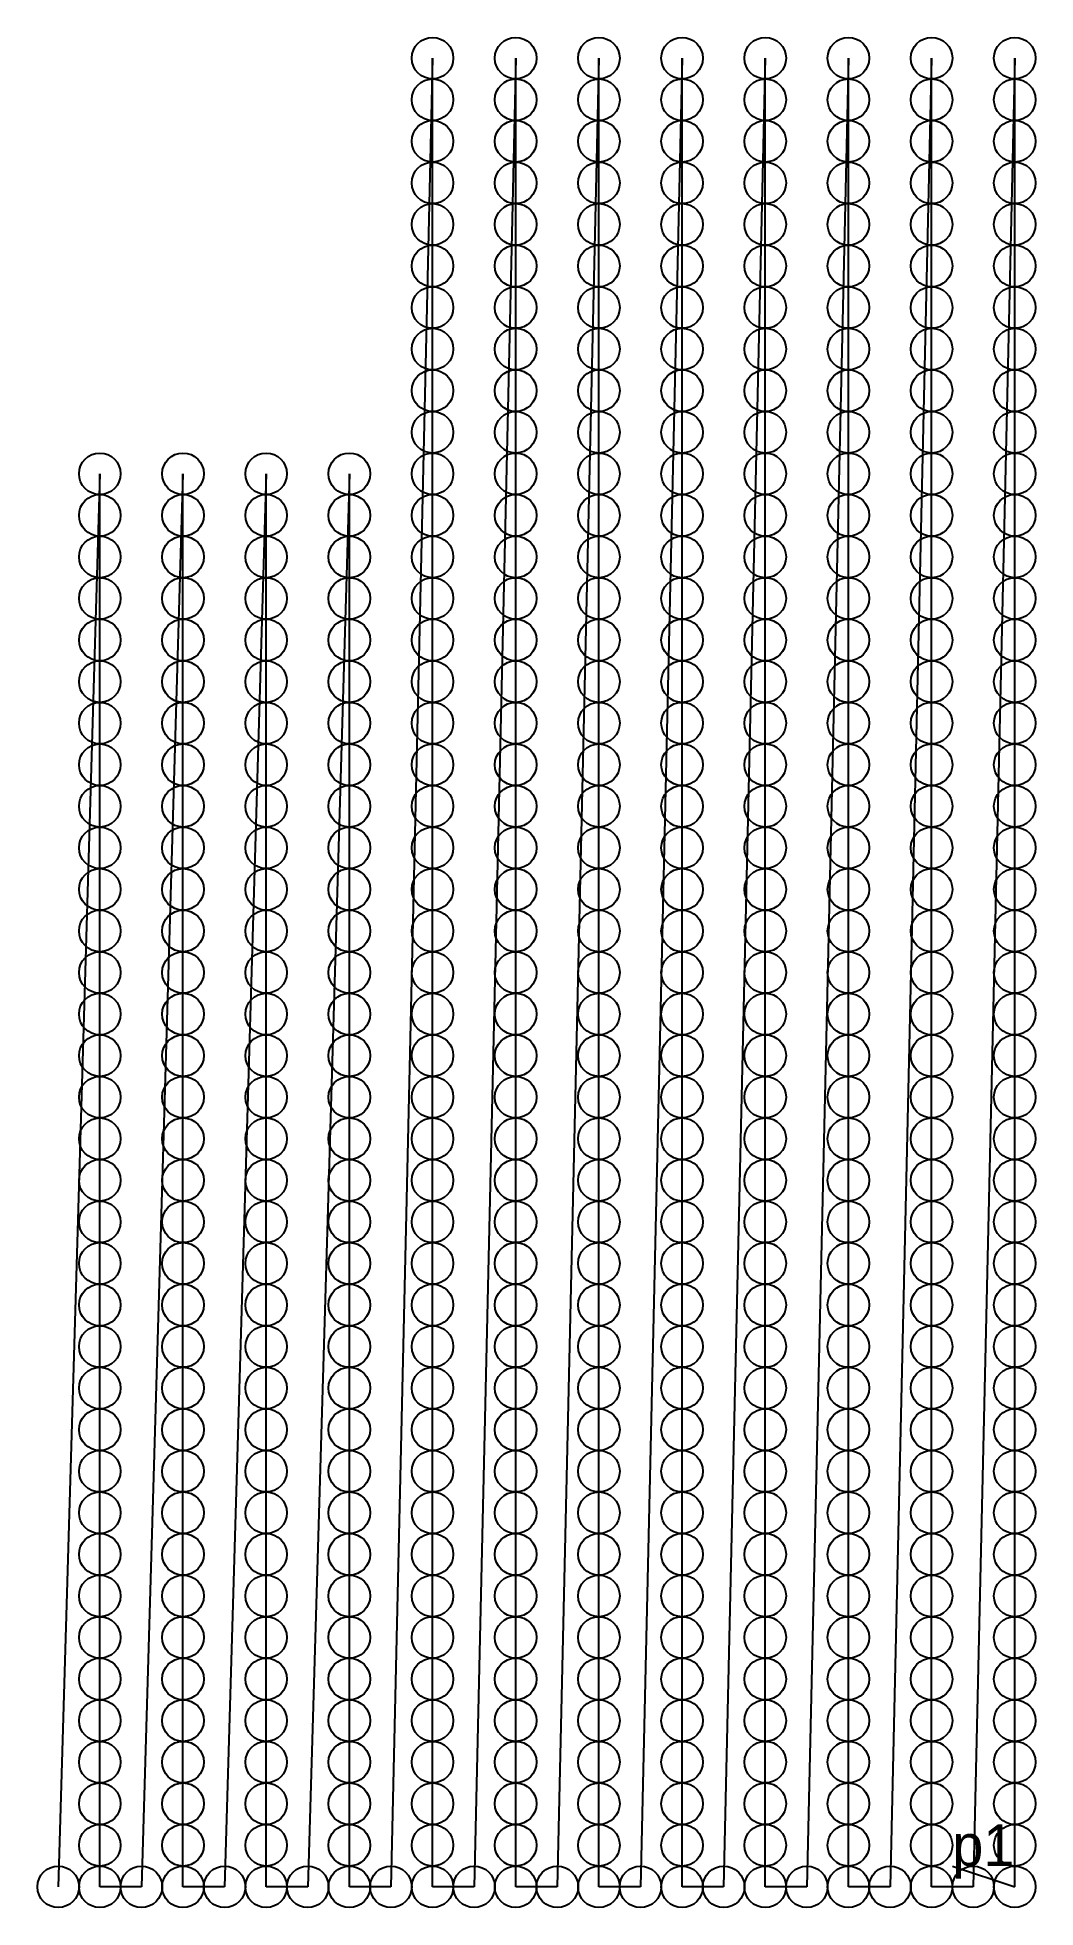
# Model space of a CAD drawing. Extents: x 0.5 to 24.5, y -0.5 to 44.5.
import ezdxf

# ---------------------------------------------------------------- set-up
doc = ezdxf.new("R2010")
doc.units = 0
doc.layers.get('0').update_dxf_attribs({"linetype": 'CONTINUOUS'})

msp = doc.modelspace()

# ---------------------------------------------------------------- linework, layer by layer
for p, q in [((10, 44), (9, 0)), ((10, 43), (10, 44)), ((12, 44), (11, 0)), ((12, 43), (12, 44)), ((14, 44), (13, 0)), ((14, 43), (14, 44)), ((16, 44), (15, 0)), ((16, 43), (16, 44)), ((18, 44), (17, 0)), ((18, 43), (18, 44)), ((20, 44), (19, 0)), ((20, 43), (20, 44)), ((22, 44), (21, 0)), ((22, 43), (22, 44)), ((24, 44), (23, 0)), ((24, 43), (24, 44)), ((10, 42), (10, 43)), ((12, 42), (12, 43)), ((14, 42), (14, 43)), ((16, 42), (16, 43)), ((18, 42), (18, 43)), ((20, 42), (20, 43)), ((22, 42), (22, 43)), ((24, 42), (24, 43)), ((10, 41), (10, 42)), ((12, 41), (12, 42)), ((14, 41), (14, 42)), ((16, 41), (16, 42)), ((18, 41), (18, 42)), ((20, 41), (20, 42)), ((22, 41), (22, 42)), ((24, 41), (24, 42)), ((10, 40), (10, 41)), ((12, 40), (12, 41)), ((14, 40), (14, 41)), ((16, 40), (16, 41)), ((18, 40), (18, 41)), ((20, 40), (20, 41)), ((22, 40), (22, 41)), ((24, 40), (24, 41)), ((10, 39), (10, 40)), ((12, 39), (12, 40)), ((14, 39), (14, 40)), ((16, 39), (16, 40)), ((18, 39), (18, 40)), ((20, 39), (20, 40)), ((22, 39), (22, 40)), ((24, 39), (24, 40)), ((10, 38), (10, 39)), ((12, 38), (12, 39)), ((14, 38), (14, 39)), ((16, 38), (16, 39)), ((18, 38), (18, 39)), ((20, 38), (20, 39)), ((22, 38), (22, 39)), ((24, 38), (24, 39)), ((10, 37), (10, 38)), ((12, 37), (12, 38)), ((14, 37), (14, 38)), ((16, 37), (16, 38)), ((18, 37), (18, 38)), ((20, 37), (20, 38)), ((22, 37), (22, 38)), ((24, 37), (24, 38)), ((10, 36), (10, 37)), ((12, 36), (12, 37)), ((14, 36), (14, 37)), ((16, 36), (16, 37)), ((18, 36), (18, 37)), ((20, 36), (20, 37)), ((22, 36), (22, 37)), ((24, 36), (24, 37)), ((10, 35), (10, 36)), ((12, 35), (12, 36)), ((14, 35), (14, 36)), ((16, 35), (16, 36)), ((18, 35), (18, 36)), ((20, 35), (20, 36)), ((22, 35), (22, 36)), ((24, 35), (24, 36)), ((10, 34), (10, 35)), ((12, 34), (12, 35)), ((14, 34), (14, 35)), ((16, 34), (16, 35)), ((18, 34), (18, 35)), ((20, 34), (20, 35)), ((22, 34), (22, 35)), ((24, 34), (24, 35)), ((2, 34), (1, 0)), ((2, 33), (2, 34)), ((4, 34), (3, 0)), ((4, 33), (4, 34)), ((6, 34), (5, 0)), ((6, 33), (6, 34)), ((8, 34), (7, 0)), ((8, 33), (8, 34)), ((10, 33), (10, 34)), ((12, 33), (12, 34)), ((14, 33), (14, 34)), ((16, 33), (16, 34)), ((18, 33), (18, 34)), ((20, 33), (20, 34)), ((22, 33), (22, 34)), ((24, 33), (24, 34)), ((2, 32), (2, 33)), ((4, 32), (4, 33)), ((6, 32), (6, 33)), ((8, 32), (8, 33)), ((10, 32), (10, 33)), ((12, 32), (12, 33)), ((14, 32), (14, 33)), ((16, 32), (16, 33)), ((18, 32), (18, 33)), ((20, 32), (20, 33)), ((22, 32), (22, 33)), ((24, 32), (24, 33)), ((2, 31), (2, 32)), ((4, 31), (4, 32)), ((6, 31), (6, 32)), ((8, 31), (8, 32)), ((10, 31), (10, 32)), ((12, 31), (12, 32)), ((14, 31), (14, 32)), ((16, 31), (16, 32)), ((18, 31), (18, 32)), ((20, 31), (20, 32)), ((22, 31), (22, 32)), ((24, 31), (24, 32)), ((2, 30), (2, 31)), ((4, 30), (4, 31)), ((6, 30), (6, 31)), ((8, 30), (8, 31)), ((10, 30), (10, 31)), ((12, 30), (12, 31)), ((14, 30), (14, 31)), ((16, 30), (16, 31)), ((18, 30), (18, 31)), ((20, 30), (20, 31)), ((22, 30), (22, 31)), ((24, 30), (24, 31)), ((2, 29), (2, 30)), ((4, 29), (4, 30)), ((6, 29), (6, 30)), ((8, 29), (8, 30)), ((10, 29), (10, 30)), ((12, 29), (12, 30)), ((14, 29), (14, 30)), ((16, 29), (16, 30)), ((18, 29), (18, 30)), ((20, 29), (20, 30)), ((22, 29), (22, 30)), ((24, 29), (24, 30)), ((2, 28), (2, 29)), ((4, 28), (4, 29)), ((6, 28), (6, 29)), ((8, 28), (8, 29)), ((10, 28), (10, 29)), ((12, 28), (12, 29)), ((14, 28), (14, 29)), ((16, 28), (16, 29)), ((18, 28), (18, 29)), ((20, 28), (20, 29)), ((22, 28), (22, 29)), ((24, 28), (24, 29)), ((2, 27), (2, 28)), ((4, 27), (4, 28)), ((6, 27), (6, 28)), ((8, 27), (8, 28)), ((10, 27), (10, 28)), ((12, 27), (12, 28)), ((14, 27), (14, 28)), ((16, 27), (16, 28)), ((18, 27), (18, 28)), ((20, 27), (20, 28)), ((22, 27), (22, 28)), ((24, 27), (24, 28)), ((2, 26), (2, 27)), ((4, 26), (4, 27)), ((6, 26), (6, 27)), ((8, 26), (8, 27)), ((10, 26), (10, 27)), ((12, 26), (12, 27)), ((14, 26), (14, 27)), ((16, 26), (16, 27)), ((18, 26), (18, 27)), ((20, 26), (20, 27)), ((22, 26), (22, 27)), ((24, 26), (24, 27)), ((2, 25), (2, 26)), ((4, 25), (4, 26)), ((6, 25), (6, 26)), ((8, 25), (8, 26)), ((10, 25), (10, 26)), ((12, 25), (12, 26)), ((14, 25), (14, 26)), ((16, 25), (16, 26)), ((18, 25), (18, 26)), ((20, 25), (20, 26)), ((22, 25), (22, 26)), ((24, 25), (24, 26)), ((2, 24), (2, 25)), ((4, 24), (4, 25)), ((6, 24), (6, 25)), ((8, 24), (8, 25)), ((10, 24), (10, 25)), ((12, 24), (12, 25)), ((14, 24), (14, 25)), ((16, 24), (16, 25)), ((18, 24), (18, 25)), ((20, 24), (20, 25)), ((22, 24), (22, 25)), ((24, 24), (24, 25)), ((2, 23), (2, 24)), ((4, 23), (4, 24)), ((6, 23), (6, 24)), ((8, 23), (8, 24)), ((10, 23), (10, 24)), ((12, 23), (12, 24)), ((14, 23), (14, 24)), ((16, 23), (16, 24)), ((18, 23), (18, 24)), ((20, 23), (20, 24)), ((22, 23), (22, 24)), ((24, 23), (24, 24)), ((2, 22), (2, 23)), ((4, 22), (4, 23)), ((6, 22), (6, 23)), ((8, 22), (8, 23)), ((10, 22), (10, 23)), ((12, 22), (12, 23)), ((14, 22), (14, 23)), ((16, 22), (16, 23)), ((18, 22), (18, 23)), ((20, 22), (20, 23)), ((22, 22), (22, 23)), ((24, 22), (24, 23)), ((2, 21), (2, 22)), ((4, 21), (4, 22)), ((6, 21), (6, 22)), ((8, 21), (8, 22)), ((10, 21), (10, 22)), ((12, 21), (12, 22)), ((14, 21), (14, 22)), ((16, 21), (16, 22)), ((18, 21), (18, 22)), ((20, 21), (20, 22)), ((22, 21), (22, 22)), ((24, 21), (24, 22)), ((2, 20), (2, 21)), ((4, 20), (4, 21)), ((6, 20), (6, 21)), ((8, 20), (8, 21)), ((10, 20), (10, 21)), ((12, 20), (12, 21)), ((14, 20), (14, 21)), ((16, 20), (16, 21)), ((18, 20), (18, 21)), ((20, 20), (20, 21)), ((22, 20), (22, 21)), ((24, 20), (24, 21)), ((2, 19), (2, 20)), ((4, 19), (4, 20)), ((6, 19), (6, 20)), ((8, 19), (8, 20)), ((10, 19), (10, 20)), ((12, 19), (12, 20)), ((14, 19), (14, 20)), ((16, 19), (16, 20)), ((18, 19), (18, 20)), ((20, 19), (20, 20)), ((22, 19), (22, 20)), ((24, 19), (24, 20)), ((2, 18), (2, 19)), ((4, 18), (4, 19)), ((6, 18), (6, 19)), ((8, 18), (8, 19)), ((10, 18), (10, 19)), ((12, 18), (12, 19)), ((14, 18), (14, 19)), ((16, 18), (16, 19)), ((18, 18), (18, 19)), ((20, 18), (20, 19)), ((22, 18), (22, 19)), ((24, 18), (24, 19)), ((2, 17), (2, 18)), ((4, 17), (4, 18)), ((6, 17), (6, 18)), ((8, 17), (8, 18)), ((10, 17), (10, 18)), ((12, 17), (12, 18)), ((14, 17), (14, 18)), ((16, 17), (16, 18)), ((18, 17), (18, 18)), ((20, 17), (20, 18)), ((22, 17), (22, 18)), ((24, 17), (24, 18)), ((2, 16), (2, 17)), ((4, 16), (4, 17)), ((6, 16), (6, 17)), ((8, 16), (8, 17)), ((10, 16), (10, 17)), ((12, 16), (12, 17)), ((14, 16), (14, 17)), ((16, 16), (16, 17)), ((18, 16), (18, 17)), ((20, 16), (20, 17)), ((22, 16), (22, 17)), ((24, 16), (24, 17)), ((2, 15), (2, 16)), ((4, 15), (4, 16)), ((6, 15), (6, 16)), ((8, 15), (8, 16)), ((10, 15), (10, 16)), ((12, 15), (12, 16)), ((14, 15), (14, 16)), ((16, 15), (16, 16)), ((18, 15), (18, 16)), ((20, 15), (20, 16)), ((22, 15), (22, 16)), ((24, 15), (24, 16)), ((2, 14), (2, 15)), ((4, 14), (4, 15)), ((6, 14), (6, 15)), ((8, 14), (8, 15)), ((10, 14), (10, 15)), ((12, 14), (12, 15)), ((14, 14), (14, 15)), ((16, 14), (16, 15)), ((18, 14), (18, 15)), ((20, 14), (20, 15)), ((22, 14), (22, 15)), ((24, 14), (24, 15)), ((2, 13), (2, 14)), ((4, 13), (4, 14)), ((6, 13), (6, 14)), ((8, 13), (8, 14)), ((10, 13), (10, 14)), ((12, 13), (12, 14)), ((14, 13), (14, 14)), ((16, 13), (16, 14)), ((18, 13), (18, 14)), ((20, 13), (20, 14)), ((22, 13), (22, 14)), ((24, 13), (24, 14)), ((2, 12), (2, 13)), ((4, 12), (4, 13)), ((6, 12), (6, 13)), ((8, 12), (8, 13)), ((10, 12), (10, 13)), ((12, 12), (12, 13)), ((14, 12), (14, 13)), ((16, 12), (16, 13)), ((18, 12), (18, 13)), ((20, 12), (20, 13)), ((22, 12), (22, 13)), ((24, 12), (24, 13)), ((2, 11), (2, 12)), ((4, 11), (4, 12)), ((6, 11), (6, 12)), ((8, 11), (8, 12)), ((10, 11), (10, 12)), ((12, 11), (12, 12)), ((14, 11), (14, 12)), ((16, 11), (16, 12)), ((18, 11), (18, 12)), ((20, 11), (20, 12)), ((22, 11), (22, 12)), ((24, 11), (24, 12)), ((2, 10), (2, 11)), ((4, 10), (4, 11)), ((6, 10), (6, 11)), ((8, 10), (8, 11)), ((10, 10), (10, 11)), ((12, 10), (12, 11)), ((14, 10), (14, 11)), ((16, 10), (16, 11)), ((18, 10), (18, 11)), ((20, 10), (20, 11)), ((22, 10), (22, 11)), ((24, 10), (24, 11)), ((2, 9), (2, 10)), ((4, 9), (4, 10)), ((6, 9), (6, 10)), ((8, 9), (8, 10)), ((10, 9), (10, 10)), ((12, 9), (12, 10)), ((14, 9), (14, 10)), ((16, 9), (16, 10)), ((18, 9), (18, 10)), ((20, 9), (20, 10)), ((22, 9), (22, 10)), ((24, 9), (24, 10)), ((2, 8), (2, 9)), ((4, 8), (4, 9)), ((6, 8), (6, 9)), ((8, 8), (8, 9)), ((10, 8), (10, 9)), ((12, 8), (12, 9)), ((14, 8), (14, 9)), ((16, 8), (16, 9)), ((18, 8), (18, 9)), ((20, 8), (20, 9)), ((22, 8), (22, 9)), ((24, 8), (24, 9)), ((2, 7), (2, 8)), ((4, 7), (4, 8)), ((6, 7), (6, 8)), ((8, 7), (8, 8)), ((10, 7), (10, 8)), ((12, 7), (12, 8)), ((14, 7), (14, 8)), ((16, 7), (16, 8)), ((18, 7), (18, 8)), ((20, 7), (20, 8)), ((22, 7), (22, 8)), ((24, 7), (24, 8)), ((2, 6), (2, 7)), ((4, 6), (4, 7)), ((6, 6), (6, 7)), ((8, 6), (8, 7)), ((10, 6), (10, 7)), ((12, 6), (12, 7)), ((14, 6), (14, 7)), ((16, 6), (16, 7)), ((18, 6), (18, 7)), ((20, 6), (20, 7)), ((22, 6), (22, 7)), ((24, 6), (24, 7)), ((2, 5), (2, 6)), ((4, 5), (4, 6)), ((6, 5), (6, 6)), ((8, 5), (8, 6)), ((10, 5), (10, 6)), ((12, 5), (12, 6)), ((14, 5), (14, 6)), ((16, 5), (16, 6)), ((18, 5), (18, 6)), ((20, 5), (20, 6)), ((22, 5), (22, 6)), ((24, 5), (24, 6)), ((2, 4), (2, 5)), ((4, 4), (4, 5)), ((6, 4), (6, 5)), ((8, 4), (8, 5)), ((10, 4), (10, 5)), ((12, 4), (12, 5)), ((14, 4), (14, 5)), ((16, 4), (16, 5)), ((18, 4), (18, 5)), ((20, 4), (20, 5)), ((22, 4), (22, 5)), ((24, 4), (24, 5)), ((2, 3), (2, 4)), ((4, 3), (4, 4)), ((6, 3), (6, 4)), ((8, 3), (8, 4)), ((10, 3), (10, 4)), ((12, 3), (12, 4)), ((14, 3), (14, 4)), ((16, 3), (16, 4)), ((18, 3), (18, 4)), ((20, 3), (20, 4)), ((22, 3), (22, 4)), ((24, 3), (24, 4)), ((2, 2), (2, 3)), ((4, 2), (4, 3)), ((6, 2), (6, 3)), ((8, 2), (8, 3)), ((10, 2), (10, 3)), ((12, 2), (12, 3)), ((14, 2), (14, 3)), ((16, 2), (16, 3)), ((18, 2), (18, 3)), ((20, 2), (20, 3)), ((22, 2), (22, 3)), ((24, 2), (24, 3)), ((2, 1), (2, 2)), ((4, 1), (4, 2)), ((6, 1), (6, 2)), ((8, 1), (8, 2)), ((10, 1), (10, 2)), ((12, 1), (12, 2)), ((14, 1), (14, 2)), ((16, 1), (16, 2)), ((18, 1), (18, 2)), ((20, 1), (20, 2)), ((22, 1), (22, 2)), ((24, 1), (24, 2)), ((2, 0), (2, 1)), ((4, 0), (4, 1)), ((6, 0), (6, 1)), ((8, 0), (8, 1)), ((10, 0), (10, 1)), ((12, 0), (12, 1)), ((14, 0), (14, 1)), ((16, 0), (16, 1)), ((18, 0), (18, 1)), ((20, 0), (20, 1)), ((22, 0), (22, 1)), ((24, 0), (24, 1)), ((3, 0), (2, 0)), ((5, 0), (4, 0)), ((7, 0), (6, 0)), ((9, 0), (8, 0)), ((11, 0), (10, 0)), ((13, 0), (12, 0)), ((15, 0), (14, 0)), ((17, 0), (16, 0)), ((19, 0), (18, 0)), ((21, 0), (20, 0)), ((23, 0), (22, 0))]:
    msp.add_line(p, q)
at = {"color": 1}
msp.add_line((22.5, 0.5), (24, 0), dxfattribs=at)
for centre in [(10, 44), (12, 44), (14, 44), (16, 44), (18, 44), (20, 44), (22, 44), (24, 44), (10, 43), (12, 43), (14, 43), (16, 43), (18, 43), (20, 43), (22, 43), (24, 43), (10, 42), (12, 42), (14, 42), (16, 42), (18, 42), (20, 42), (22, 42), (24, 42), (10, 41), (12, 41), (14, 41), (16, 41), (18, 41), (20, 41), (22, 41), (24, 41), (10, 40), (12, 40), (14, 40), (16, 40), (18, 40), (20, 40), (22, 40), (24, 40), (10, 39), (12, 39), (14, 39), (16, 39), (18, 39), (20, 39), (22, 39), (24, 39), (10, 38), (12, 38), (14, 38), (16, 38), (18, 38), (20, 38), (22, 38), (24, 38), (10, 37), (12, 37), (14, 37), (16, 37), (18, 37), (20, 37), (22, 37), (24, 37), (10, 36), (12, 36), (14, 36), (16, 36), (18, 36), (20, 36), (22, 36), (24, 36), (10, 35), (12, 35), (14, 35), (16, 35), (18, 35), (20, 35), (22, 35), (24, 35), (2, 34), (4, 34), (6, 34), (8, 34), (10, 34), (12, 34), (14, 34), (16, 34), (18, 34), (20, 34), (22, 34), (24, 34), (2, 33), (4, 33), (6, 33), (8, 33), (10, 33), (12, 33), (14, 33), (16, 33), (18, 33), (20, 33), (22, 33), (24, 33), (2, 32), (4, 32), (6, 32), (8, 32), (10, 32), (12, 32), (14, 32), (16, 32), (18, 32), (20, 32), (22, 32), (24, 32), (2, 31), (4, 31), (6, 31), (8, 31), (10, 31), (12, 31), (14, 31), (16, 31), (18, 31), (20, 31), (22, 31), (24, 31), (2, 30), (4, 30), (6, 30), (8, 30), (10, 30), (12, 30), (14, 30), (16, 30), (18, 30), (20, 30), (22, 30), (24, 30), (2, 29), (4, 29), (6, 29), (8, 29), (10, 29), (12, 29), (14, 29), (16, 29), (18, 29), (20, 29), (22, 29), (24, 29), (2, 28), (4, 28), (6, 28), (8, 28), (10, 28), (12, 28), (14, 28), (16, 28), (18, 28), (20, 28), (22, 28), (24, 28), (2, 27), (4, 27), (6, 27), (8, 27), (10, 27), (12, 27), (14, 27), (16, 27), (18, 27), (20, 27), (22, 27), (24, 27), (2, 26), (4, 26), (6, 26), (8, 26), (10, 26), (12, 26), (14, 26), (16, 26), (18, 26), (20, 26), (22, 26), (24, 26), (2, 25), (4, 25), (6, 25), (8, 25), (10, 25), (12, 25), (14, 25), (16, 25), (18, 25), (20, 25), (22, 25), (24, 25), (2, 24), (4, 24), (6, 24), (8, 24), (10, 24), (12, 24), (14, 24), (16, 24), (18, 24), (20, 24), (22, 24), (24, 24), (2, 23), (4, 23), (6, 23), (8, 23), (10, 23), (12, 23), (14, 23), (16, 23), (18, 23), (20, 23), (22, 23), (24, 23), (2, 22), (4, 22), (6, 22), (8, 22), (10, 22), (12, 22), (14, 22), (16, 22), (18, 22), (20, 22), (22, 22), (24, 22), (2, 21), (4, 21), (6, 21), (8, 21), (10, 21), (12, 21), (14, 21), (16, 21), (18, 21), (20, 21), (22, 21), (24, 21), (2, 20), (4, 20), (6, 20), (8, 20), (10, 20), (12, 20), (14, 20), (16, 20), (18, 20), (20, 20), (22, 20), (24, 20), (2, 19), (4, 19), (6, 19), (8, 19), (10, 19), (12, 19), (14, 19), (16, 19), (18, 19), (20, 19), (22, 19), (24, 19), (2, 18), (4, 18), (6, 18), (8, 18), (10, 18), (12, 18), (14, 18), (16, 18), (18, 18), (20, 18), (22, 18), (24, 18), (2, 17), (4, 17), (6, 17), (8, 17), (10, 17), (12, 17), (14, 17), (16, 17), (18, 17), (20, 17), (22, 17), (24, 17), (2, 16), (4, 16), (6, 16), (8, 16), (10, 16), (12, 16), (14, 16), (16, 16), (18, 16), (20, 16), (22, 16), (24, 16), (2, 15), (4, 15), (6, 15), (8, 15), (10, 15), (12, 15), (14, 15), (16, 15), (18, 15), (20, 15), (22, 15), (24, 15), (2, 14), (4, 14), (6, 14), (8, 14), (10, 14), (12, 14), (14, 14), (16, 14), (18, 14), (20, 14), (22, 14), (24, 14), (2, 13), (4, 13), (6, 13), (8, 13), (10, 13), (12, 13), (14, 13), (16, 13), (18, 13), (20, 13), (22, 13), (24, 13), (2, 12), (4, 12), (6, 12), (8, 12), (10, 12), (12, 12), (14, 12), (16, 12), (18, 12), (20, 12), (22, 12), (24, 12), (2, 11), (4, 11), (6, 11), (8, 11), (10, 11), (12, 11), (14, 11), (16, 11), (18, 11), (20, 11), (22, 11), (24, 11), (2, 10), (4, 10), (6, 10), (8, 10), (10, 10), (12, 10), (14, 10), (16, 10), (18, 10), (20, 10), (22, 10), (24, 10), (2, 9), (4, 9), (6, 9), (8, 9), (10, 9), (12, 9), (14, 9), (16, 9), (18, 9), (20, 9), (22, 9), (24, 9), (2, 8), (4, 8), (6, 8), (8, 8), (10, 8), (12, 8), (14, 8), (16, 8), (18, 8), (20, 8), (22, 8), (24, 8), (2, 7), (4, 7), (6, 7), (8, 7), (10, 7), (12, 7), (14, 7), (16, 7), (18, 7), (20, 7), (22, 7), (24, 7), (2, 6), (4, 6), (6, 6), (8, 6), (10, 6), (12, 6), (14, 6), (16, 6), (18, 6), (20, 6), (22, 6), (24, 6), (2, 5), (4, 5), (6, 5), (8, 5), (10, 5), (12, 5), (14, 5), (16, 5), (18, 5), (20, 5), (22, 5), (24, 5), (2, 4), (4, 4), (6, 4), (8, 4), (10, 4), (12, 4), (14, 4), (16, 4), (18, 4), (20, 4), (22, 4), (24, 4), (2, 3), (4, 3), (6, 3), (8, 3), (10, 3), (12, 3), (14, 3), (16, 3), (18, 3), (20, 3), (22, 3), (24, 3), (2, 2), (4, 2), (6, 2), (8, 2), (10, 2), (12, 2), (14, 2), (16, 2), (18, 2), (20, 2), (22, 2), (24, 2), (2, 1), (4, 1), (6, 1), (8, 1), (10, 1), (12, 1), (14, 1), (16, 1), (18, 1), (20, 1), (22, 1), (24, 1), (1, 0), (2, 0), (3, 0), (4, 0), (5, 0), (6, 0), (7, 0), (8, 0), (9, 0), (10, 0), (11, 0), (12, 0), (13, 0), (14, 0), (15, 0), (16, 0), (17, 0), (18, 0), (19, 0), (20, 0), (21, 0), (22, 0), (23, 0), (24, 0)]:
    msp.add_circle(centre, 0.5)

# ---------------------------------------------------------------- texts
msp.add_text('p1', height=1, dxfattribs=at).set_placement((22.5, 0.5))

doc.saveas('drawing.dxf')
